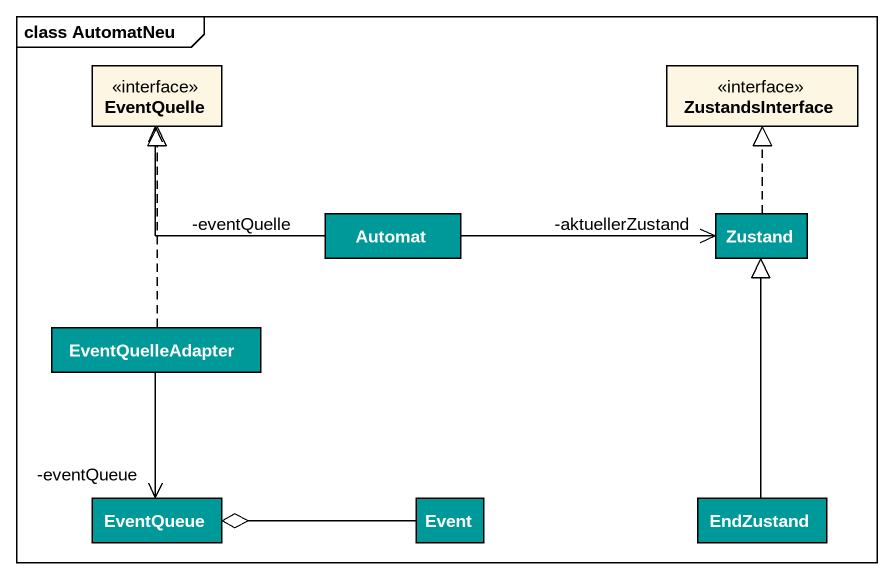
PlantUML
@startuml
mainframe class AutomatNeu
hide circle
hide empty members
interface EventQuelle
interface ZustandsInterface
class Automat #009999
class Zustand #009999
class EventQuelleAdapter #009999
class EventQueue #009999
class Event #009999
class EndZustand #009999
EventQuelle "-eventQuelle" <-right- Automat
Zustand .up.|> ZustandsInterface
Zustand "-aktuellerZustand" <-left- Automat
EventQuelleAdapter .up.|> EventQuelle
EventQueue "-eventQueue" <-up- EventQuelleAdapter
EventQueue o-right- Event
EndZustand -up-|> Zustand
@enduml
